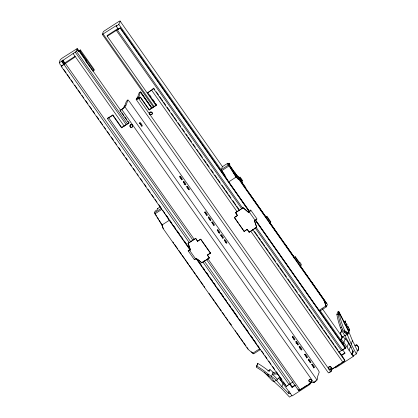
<?xml version="1.0" encoding="UTF-8"?>
<svg xmlns="http://www.w3.org/2000/svg" width="418" height="418" viewBox="0 0 418 418"><rect width="100%" height="100%" fill="white"/><g stroke="black" fill="none" stroke-linecap="round" stroke-linejoin="round"><path stroke-width="0.63" d="M61.577 65.939C58.593 64.053 58.922 60.161 61.587 58.494L77.246 48.54L120.415 109.986M77.257 48.603L75.836 51.712L59.319 62.778M153.375 106.982L102.337 34.396L103.272 31.789L103.894 31.178L119.167 21.281C122.009 19.28 117.855 26.841 116.23 26.198L118.482 29.401M188.685 250.502L190.368 249.682L188.131 243.245L195.687 238.364L197.578 241.306L195.687 238.364M194.746 259.118L195.692 258.773M357.474 350.697L358.095 350.294L358.681 347.353L357.118 345.127L356.256 344.876L354.966 345.853L357.474 350.697L356.303 353.947L353.461 355.786L353.22 356.455L335.607 367.835L334.525 367.688M358.095 350.294L358.681 347.353M152.047 108.032L141.911 93.616C138.891 88.391 140.678 97.566 137.762 97.498L136.634 98.225L136.179 99.489L328.271 372.673A3.443 0.57 -35.1 0 0 330.758 371.759L331.511 369.376L334.139 367.678M330.993 371.607L331.511 369.376M280.661 378.123L280.269 379.204L282.113 382.376L292.13 395.935L309.743 384.555L310.004 383.536M274.422 373.164L273.591 372.203L273.006 372.234A79.922 76.713 19.8 0 0 270.028 369.601L269.396 371.367L268.784 371.095A79.922 76.713 19.8 0 0 257.817 363.425L256.323 366.973L256.856 367.537A78.631 75.47 19.8 0 1 267.598 375.202A94.541 77.586 -19.8 0 1 272.52 378.698A2.048 1.682 -19.8 0 1 272.735 378.896L273.304 380.929L281.951 388.907L289.533 397.1L291.9 395.569M356.303 353.947L351.224 344.139L347.525 335.043L346.318 333.402L344.427 332.561A2.048 1.625 -9 0 1 344.265 332.336A94.541 75.021 -9 0 1 341.626 327.362A78.631 75.47 19.8 0 1 338.246 314.937L339.071 312.648A78.631 75.47 19.8 0 0 344.819 330.795A1.703 1.635 19.8 0 0 346.099 331.777A1.353 1.301 19.8 0 1 346.956 332.294L347.917 333.956L349.584 329.468L349.27 328.851L348.555 330.837L347.766 329.274L348.481 327.289L347.865 326.066L347.149 328.052L346.36 326.489L347.076 324.504L346.7 323.767L345.989 325.753L344.954 323.704L345.665 321.719L345.284 320.961L344.62 322.759L338.857 311.582L337.812 311.729L336.851 314.399A79.922 76.713 19.8 0 0 340.466 327.89A96.041 76.212 -9 0 0 341.976 330.857A96.218 76.353 -9 0 0 344.808 335.586L349.093 343.267L352.975 351.528A1.379 1.322 19.8 0 1 352.51 353.163L351.653 354.234L352.98 350.665M61.18 66.305L64.262 64.048L64.654 63.029L75.052 56.31L74.879 56.785A1.928 0.319 -35.1 0 1 73.119 58.311L61.18 66.305L190.242 249.859M94.013 70.391L86.521 60.009A1.583 0.261 -35.1 0 1 86.134 60.464L79.681 51.294A1.583 0.261 -35.1 0 0 80.073 50.839L80.402 49.93L94.275 69.66L94.013 70.391L93 71.044L85.507 60.667M93 71.044L93.261 70.318M116.23 26.198L116.486 25.488L102.332 34.433M120.311 27.844L117.353 29.73L117.688 28.753L107.29 35.473L107.118 35.948A1.928 0.319 -35.1 0 0 108.513 35.436L120.311 27.844L249.75 211.931M192.829 240.063L107.301 118.43L107.478 117.944M108.602 117.218L108.434 117.74L112.876 114.966L121.669 127.474L121.533 127.84L112.74 115.331L112.876 114.966M121.533 127.84L128.864 123.101L120.07 110.598L121.894 109.14A2.069 0.345 -35.1 0 0 123.78 107.499L124.235 106.24L125.954 105.508L127.945 99.98L129.512 101.631L317.957 369.632L319.253 372.051L317.262 377.579L317.45 378.698L316.996 379.957A3.443 0.57 -35.1 0 1 313.85 382.689L311.666 382.48L300.103 389.952A2.069 0.345 -35.1 0 1 298.609 390.501L206.706 259.797M124.695 106L126.424 101.198L127.945 99.98M120.07 110.598L121.758 109.506A3.443 0.57 -35.1 0 0 124.904 106.773L125.358 105.514M137.762 97.498L137.308 98.758A2.069 0.345 -35.1 0 0 138.802 98.214L140.49 97.117L149.283 109.626L149.153 109.991L140.359 97.483L140.49 97.117M128.864 123.101L128.995 122.74L127.892 121.173M130.51 124.992L130.568 124.83A1.379 1.322 19.8 0 1 132.48 125.212M149.153 109.991L156.484 105.252L147.69 92.749L152.11 89.588L152.565 88.804M147.69 92.749L151.635 90.199A2.069 0.345 -35.1 0 0 153.521 88.559L153.693 88.078L154.817 89.677M160.188 206.905L157.513 208.634L157.058 209.899L155.083 211.174L154.514 212.767L161.317 208.368M253.82 353.753L260.414 349.49A1.238 0.282 57.1 0 1 259.594 348.816L252.728 353.257L248.041 349.291L163.213 228.651L161.97 224.712L159.227 220.307M163.213 228.651L162.032 224.905M197.641 241.139L200.739 239.138L210.51 253.031L207.412 255.037L209.303 257.979L201.753 262.859L196.366 258.46L195.629 258.935A1.928 0.319 -35.1 0 1 194.234 259.447L188.178 250.831A1.928 0.319 -35.1 0 0 189.573 250.319L190.305 249.844L188.131 243.245M188.178 250.831L188.429 250.131M228.541 163.934A1.238 0.282 57.1 0 0 227.716 163.266L222.366 166.725L221.336 169.577L228.662 164.844L229.236 163.255L229.858 164.138L229.268 165.779L236.123 176.788L239.185 179.416M227.716 163.266L227.261 164.53L229.236 163.255M197.578 241.306L200.739 239.138M201.753 262.859L209.366 257.817M237.314 178.125L233.955 173.35L234.801 172.561L236.682 175.236L239.749 177.849M233.955 173.35L234.801 172.561M209.303 257.979L207.412 255.037M255.727 220.255L319.091 310.365L325.956 305.929L323.882 300.276L239.054 179.636L236.024 177.065L236.123 176.788M238.056 179.186L239.639 178.162L236.567 175.55L236.682 175.236M207.349 255.199L210.51 253.031M239.054 179.636L240.01 177.127L242.497 180.66L240.46 178.11L240.188 178.862L242.571 182.248L242.435 182.619L240.057 179.233L239.822 179.886L266.25 217.412M247.2 229.445L249.154 232.225L247.257 229.283L244.102 231.452L234.331 217.553L237.429 215.552L235.533 212.61L243.088 207.73L248.417 212.292L243.088 207.73M234.331 217.553L237.487 215.39L235.533 212.61M248.846 192.724L280.562 238.255L280.661 237.978M250.654 209.914L250.23 210.85L248.475 212.13M244.102 231.452L247.257 229.283M249.154 232.225L256.709 227.345L254.473 220.908L256.464 219.231M256.709 227.345L254.536 220.741M265.649 217.527L266.903 216.289L270.843 221.89L269.589 223.134M231.373 324.76L231.274 325.037L229.048 321.87M284.59 243.563L307.115 276.021L307.22 275.744M294.11 258L295.359 256.756L299.539 262.697L299.737 262.154L301.331 264.422L300.934 265.529L299.878 266.209M256.323 366.973L257.817 363.425M290.515 393.746L290.761 393.072L290.196 393.437A1.379 1.322 19.8 0 1 288.441 393.233L281.904 386.687L276.089 379.999A96.218 78.96 -19.8 0 0 271.501 376.404L273.006 372.234M273.591 372.203L273.278 373.07L277.103 372.861M311.144 281.33L323.981 300.009L326.474 306.817L326.077 306.227M276.789 380.767L277.306 379.335L279.705 377.417M281.904 386.687L283.143 383.249M196.246 258.397L286.293 386.457L286.414 386.133M288.441 393.233L289.162 391.232M289.428 383.771L292.051 387.496L292.302 386.807L295.035 385.041M323.882 300.276L323.981 300.009M298.609 390.501L299.758 389.717M309.466 379.664L309.566 379.392M309.743 384.555L310.161 383.379M311.034 381.89L311.128 381.618M311.666 382.48L311.797 382.12L308.646 384.158M338.246 314.937L337.896 314.252L338.857 311.582M345.252 335.346L341.95 337.039L340.597 333.073L341.825 330.283M329.081 366.988L329.18 366.717M344.395 347.609L345.388 346.966L340.717 340.325L341.882 337.086M330.648 369.214L330.742 368.942A1.379 1.322 19.8 0 1 330.356 369.11M340.717 340.325L341.49 339.641L342.655 336.401L345.456 339.207L345.618 338.752L351.193 347.269M344.265 332.336L344.819 330.795M344.427 332.561L344.97 331.061M345.608 333.141L346.099 331.777M346.538 333.601L346.992 332.341M346.647 333.742L347.092 332.509M353.22 356.455L343.862 342.467L345.153 338.888M347.525 335.043L349.584 329.468M255.142 227.815L341.438 350.587L345.305 348.319L345.425 347.99L255.377 219.931M347.102 347.071L348.581 342.964M331.38 369.742L342.943 362.27A2.069 0.345 -35.1 0 0 344.829 360.63L343.831 358.482L338.58 351.015M351.224 344.139L352.458 340.707L348.764 331.61M349.056 350.43L350.535 346.323M352.51 353.163L353.231 351.162M354.966 345.853L356.256 344.876M358.618 347.53L357.118 345.127M340.597 333.073L342.217 329.786M343.685 361.392L343.418 361.659M293.028 381.827L286.293 386.457M344.939 322.769L345.665 321.719M347.494 328.7L348.481 327.289M78.976 51.592L79.389 50.583L80.402 49.93M267.598 375.202L268.544 374.366A96.041 78.819 -19.8 0 1 271.501 376.404M274.145 381.712L276.089 379.999M345.294 347.28L344.887 347.604M140.344 91.965L139.215 92.697L137.224 98.225L136.634 98.225M107.301 118.43A2.069 0.345 -35.1 0 0 108.795 117.881L112.74 115.331M136.179 99.489A3.443 0.57 -35.1 0 0 138.671 98.575L140.359 97.483M121.669 127.474L128.995 122.74M149.283 109.626L156.614 104.892M161.87 224.988L154.932 213.844L161.735 209.444M249.729 211.722L228.735 181.861L221.754 170.654L229.08 165.92A1.238 0.282 57.1 0 1 228.656 164.964M161.891 225.056L169.238 220.312L190.232 250.173M228.735 181.861L236.076 177.117M238.96 177.807L240.01 177.127M188.074 243.407L195.624 238.526M235.475 212.772L243.03 207.892M248.417 212.292L249.149 211.816A1.928 0.319 -35.1 0 0 250.91 210.291L256.971 218.901A1.928 0.319 -35.1 0 1 255.21 220.432L254.473 220.908M265.325 217.308L266.903 216.289M249.212 232.063L250.706 231.097L342.943 362.27M251.213 230.773L256.767 227.183M293.781 257.775L295.359 256.756M267.87 370.996L270.028 369.601M343.664 322.012L345.284 320.961M286.879 385.824L287.819 385.218M338.836 352.222L341.438 350.54M345.425 347.99L342.577 349.829M341.506 355.007L344.793 352.886M292.051 387.496L295.338 385.375M341.809 355.342L345.09 353.22L342.467 349.495M357.082 350.812L358.163 350.112M343.721 361.304L344.85 360.577M300.234 389.592L307.068 385.177M335.189 366.999L339.918 363.942M340.968 363.263L342.546 362.244M331.124 371.247L330.889 371.398A2.069 0.345 -35.1 0 1 330.377 371.706M346.7 323.767L345.231 324.598L344.573 323.292M346.214 327.001L347.865 326.066M347.619 329.781L349.27 328.851M340.466 327.89L341.626 327.362M344.808 335.586L347.196 334.499M280.269 379.204L281.22 378.776M336.851 314.399L337.896 314.252M272.285 374.235L277.333 373.958L279.234 375.495M124.235 106.24L124.825 106.235M273.753 381.059L272.562 381.023L264.249 372.208M356.188 345.059L357.05 345.31M197.892 259.5L201.81 262.697M251.432 351.804L253.742 353.811A1.264 0.329 41.8 0 1 252.989 353.461M266.663 374.298L268.257 375.986M278.576 377.966L282.312 382.292M341.49 339.641L343.862 342.467M77.549 50.291L78.161 51.268M266.705 216.848L270.645 222.454M295.16 257.321L300.934 265.529M229.121 164.608L237.001 175.811M270.002 222.747L294.753 257.948M300.004 265.414L327.383 304.351L326.505 306.775L319.911 311.039A1.238 0.282 57.1 0 1 319.091 310.365M229.289 165.005L234.911 173M235.663 174.066L236.41 175.132M241.661 182.598L242.785 184.197M245.408 187.928L266.031 217.25M269.777 222.585L294.523 257.77M300.521 266.303L326.014 302.559A1.238 0.282 57.1 0 1 326.573 303.63M234.686 172.874L236.567 175.55M325.737 305.767L326.474 306.817M120.013 20.973L222.543 166.787M322.44 308.86L342.316 337.127M351.899 353.56L353.461 355.786M118.822 24.286L225.103 175.435M320.12 310.564L340.774 339.938M342.65 342.608L343.779 344.207M120.191 28.168L249.259 211.722M255.262 220.26L345.305 348.319M249.149 211.816L255.21 220.432M117.374 29.991L242.686 208.206M256.192 227.418L342.488 350.143M116.324 30.394L241.635 208.608M156.322 91.808L158.568 95.011M159.697 96.61L162.696 100.879M163.443 101.945L165.695 105.143M167.195 107.28L169.818 111.01M171.323 113.142L173.569 116.345M174.322 117.411L176.568 120.609M178.068 122.746L180.696 126.476M182.196 128.613L184.448 131.811M185.947 133.943L187.447 136.08M188.194 137.146L191.569 141.942M193.069 144.079L195.321 147.277M196.821 149.414L198.32 151.546M199.072 152.612L202.448 157.414M203.947 159.545L206.199 162.743M206.947 163.814L209.199 167.012M211.074 169.677L213.321 172.88M214.821 175.011L217.073 178.214M217.825 179.28L220.072 182.478M221.948 185.148L224.947 189.411M225.699 190.477L227.946 193.68M228.698 194.746L230.95 197.944M232.826 200.614L235.825 204.877M236.572 205.949L238.824 209.146M254.572 231.546L257.577 235.815M258.324 236.881L260.576 240.078M261.323 241.144L264.698 245.946M265.451 247.012L268.45 251.281M269.202 252.347L271.449 255.55M272.202 256.615L275.577 261.412M277.077 263.549L279.329 266.747M280.076 267.813L283.451 272.614M284.203 273.68L286.45 276.883M287.95 279.015L290.578 282.746M291.325 283.812L294.329 288.08M295.077 289.146L297.329 292.349M298.828 294.481L301.451 298.217M302.204 299.283L305.203 303.546M305.955 304.612L308.202 307.815M308.954 308.881L312.33 313.683M313.077 314.749L316.076 319.012M316.828 320.084L319.08 323.281M319.827 324.347L323.203 329.149M323.955 330.215L326.954 334.484M327.702 335.55L329.954 338.747M330.706 339.813L334.081 344.615M334.828 345.681L337.828 349.95M153.521 88.559L239.42 210.724M252.55 229.398L344.829 360.63M151.635 90.199L237.027 211.644M149.649 94.99L151.117 97.075M152.58 99.16L154.414 101.762M155.512 103.324L156.248 104.369M107.112 36.016L155.883 105.383M234.388 217.391L238.37 223.055M239.091 224.085L244.159 231.285M103.183 34.083L154.258 106.721M140.516 92.091L151.765 108.095M140.312 92.044L151.567 108.048M138.786 96.892L139.534 97.964M138.421 97.305L139.168 98.371M138.671 98.575L330.758 371.759M124.904 106.773L316.996 379.957M121.758 109.506L313.85 382.689M80.073 50.839L86.521 60.009M120.201 110.232L120.933 111.277M122.035 112.839L123.864 115.441M124.961 117.009L126.795 119.611M76.322 51.21L127.359 123.796M75.25 52.135L126.325 124.773M73.098 53.53L124.203 126.205M200.682 239.3L210.453 253.198M108.795 117.881L194.192 239.326M207.871 258.779L300.103 389.952M65.312 63.358L190.624 241.578M204.13 260.785L290.426 383.51M62.71 60.098L64.591 62.768M62.7 60.249L64.952 63.452M290.055 383.614L292.302 386.807M61.948 60.735L64.2 63.938M62.392 62.094L63.144 63.165M63.996 64.487L189.312 242.701M202.819 261.914L289.11 384.638M61.692 61.441L63.949 64.649M61.294 65.981L62.047 67.047M63.546 69.179L66.175 72.915M67.298 74.519L69.926 78.255M71.05 79.854L72.925 82.524M74.801 85.188L77.053 88.391M78.182 89.99L80.805 93.726M81.933 95.325L83.809 97.995M85.685 100.665L87.937 103.863M89.436 106L91.688 109.202M92.812 110.801L94.687 113.471M96.563 116.136L98.815 119.339M100.315 121.471L102.567 124.674M104.066 126.811L105.571 128.943M107.447 131.613L109.699 134.81M111.198 136.947L113.45 140.15M114.95 142.282L116.45 144.419M118.702 147.617L120.577 150.287M122.453 152.957L124.329 155.621M125.828 157.758L127.328 159.89M129.58 163.093L131.456 165.758M133.332 168.428L135.207 171.098M137.083 173.763L138.212 175.367M140.464 178.564L142.339 181.234M144.215 183.904L146.091 186.569M147.967 189.239L150.219 192.442M151.718 194.574L153.97 197.777M155.094 199.376L156.969 202.046M158.845 204.71L161.097 207.913M162.597 210.05L164.849 213.248M166.348 215.385L168.976 219.121M169.729 220.187L171.976 223.39M173.48 225.521L175.732 228.724M177.232 230.856L179.855 234.592M181.36 236.729L182.859 238.861M184.359 240.998L186.987 244.729M188.11 246.333L189.986 248.997M197.118 259.139L197.866 260.205M199.365 262.337L201.617 265.54M203.117 267.677L204.621 269.809M206.497 272.479L208.749 275.676M210.249 277.813L212.501 281.016M214 283.148L215.5 285.285M217.376 287.95L219.628 291.153M221.127 293.284L223.379 296.487M224.879 298.624L226.378 300.756M229.007 304.492L230.506 306.624M232.011 308.761L234.258 311.964M235.01 313.03L237.262 316.233M239.89 319.969L241.39 322.1M243.266 324.77L245.141 327.435M245.888 328.501L248.14 331.704M250.769 335.44L253.021 338.643M254.144 340.242L256.02 342.912M257.896 345.576L259.024 347.18M261.647 350.916L263.899 354.114M265.028 355.718L266.903 358.383M268.779 361.053L271.026 364.256M272.531 366.387L274.783 369.59M276.282 371.722L277.782 373.859M279.658 376.524L281.941 379.795M283.378 381.838L285.661 385.062M196.23 258.705L259.594 348.816M189.573 250.319L195.629 258.935M172.9 242.022L173.648 243.088M174.4 244.149L177.765 248.94M178.888 250.539L181.511 254.264M182.258 255.33L184.505 258.523M185.252 259.588L188.622 264.38M189.37 265.446L192.364 269.704M193.111 270.765L195.358 273.962M196.11 275.028L199.475 279.82M200.227 280.88L203.221 285.139M203.968 286.205L204.715 287.27M209.016 293.384L211.242 296.55M211.983 297.606L214.209 300.772M214.951 301.822L218.29 306.572M219.032 307.627L221.258 310.793M222.371 312.377L224.968 316.071M225.71 317.126L227.935 320.287M235.203 330.622L235.94 331.673M236.682 332.728L240.005 337.457M240.747 338.507L242.962 341.663M243.704 342.713L245.92 345.869M247.028 347.447L248.135 349.02M229.08 165.92L236.024 177.065M164.253 212.307L164.917 213.373M165.58 214.444L169.238 220.312M155.115 213.697L156.484 215.902M157.173 216.999L158.542 219.204M352.458 340.707L355.028 345.67M339.071 312.648L348.748 331.787M298.076 389.195L298.63 390.449M186.59 186.694A2.168 0.491 57.1 0 1 188.581 189.526M309.111 381.049A1.379 1.322 19.8 0 1 309.816 379.267A1.379 1.322 19.8 0 1 311.64 380.087A1.379 1.322 19.8 0 1 310.741 381.786M309.519 381.54A1.379 1.322 19.8 0 1 309.357 381.399M217.224 230.156A2.168 0.491 57.1 0 1 219.136 233.098M299.016 346.7A2.168 0.491 57.1 0 1 300.323 348.084A2.168 0.491 57.1 0 1 301.258 350.007M299.847 348.581A3.067 0.695 57.1 0 1 300.103 348.988M295.777 341.877A2.168 0.491 57.1 0 1 297.736 345.007M296.064 343.183A3.067 0.695 57.1 0 1 296.331 343.58M292.428 337.023A2.168 0.491 57.1 0 1 294.22 340.006M311.65 364.553A2.168 0.491 57.1 0 1 311.802 364.663M311.969 364.815A2.168 0.491 57.1 0 1 313.27 366.591A2.168 0.491 57.1 0 1 313.756 368.059M308.285 359.663A2.168 0.491 57.1 0 1 310.203 362.605M304.487 354.48A2.168 0.491 57.1 0 1 304.769 354.657M304.936 354.809A2.168 0.491 57.1 0 1 306.237 356.585A2.168 0.491 57.1 0 1 306.723 358.054M139.361 122.944A2.168 0.491 57.1 0 1 139.638 123.122M139.811 123.273A2.168 0.491 57.1 0 1 141.613 126.403M220.464 234.984A2.168 0.491 57.1 0 1 220.741 235.156M220.908 235.308A2.168 0.491 57.1 0 1 222.716 238.443M183.22 181.799A2.168 0.491 57.1 0 1 185.179 184.934M184.03 183.91A3.067 0.695 57.1 0 1 184.265 184.317M179.552 176.689A2.168 0.491 57.1 0 1 181.548 179.521M181.621 179.74A2.168 0.491 57.1 0 1 181.663 179.928M211.754 222.376A2.168 0.491 57.1 0 1 213.713 225.506M224.257 240.162A2.168 0.491 57.1 0 1 226.175 243.104M208.404 217.522A2.168 0.491 57.1 0 1 210.191 220.505M204.569 212.26A2.168 0.491 57.1 0 1 205.839 213.723A2.168 0.491 57.1 0 1 206.675 215.5M132.584 125.395A1.379 1.322 19.8 0 1 131.947 127.15M131.106 127.244A1.379 1.322 19.8 0 1 130.359 126.832M130.223 126.67A1.379 1.322 19.8 0 1 130.568 124.83M315.867 380.683A2.069 0.345 -35.1 0 1 315.815 380.782M315.595 381.054A2.069 0.345 -35.1 0 1 315.428 381.216M315.235 381.394A2.069 0.345 -35.1 0 1 315.015 381.577M314.77 381.77A2.069 0.345 -35.1 0 1 314.247 382.146M157.513 208.634A1.238 0.282 57.1 0 1 157.899 208.781M154.932 213.844A1.238 0.282 57.1 0 1 154.503 212.887M272.301 374.183A79.922 76.713 19.8 0 1 277.327 379.278M256.856 366.095A79.922 76.713 19.8 0 1 268.544 374.366M328.726 368.373A1.379 1.322 19.8 0 1 329.243 366.68A1.379 1.322 19.8 0 1 331.046 367.041A1.379 1.322 19.8 0 1 330.91 368.812M329.509 369.073A1.379 1.322 19.8 0 1 328.835 368.556M330.142 371.832A2.069 0.345 -35.1 0 1 329.603 372.057M244.002 186.162A2.414 0.549 57.1 0 0 245.831 187.745L243.104 183.863A2.414 0.549 57.1 0 0 243.793 185.827M222.366 166.725A1.238 0.282 57.1 0 1 222.569 166.725M221.754 170.654A1.238 0.282 57.1 0 1 221.331 169.703M77.581 49.59L78.809 51.404L77.607 49.554M309.21 381.618A1.379 1.322 19.8 0 0 311.546 381.247A1.379 1.322 19.8 0 0 309.994 379.466A1.379 1.322 19.8 0 0 309.21 381.618M217.569 230.443A2.168 0.491 57.1 0 0 219.732 233.202A2.168 0.491 57.1 0 0 218.572 230.438A2.168 0.491 57.1 0 0 217.569 230.443M299.643 347.165A2.168 0.491 57.1 0 0 301.806 349.923A2.168 0.491 57.1 0 0 300.641 347.159A2.168 0.491 57.1 0 0 299.643 347.165M296.127 342.164A2.168 0.491 57.1 0 0 298.285 344.923A2.168 0.491 57.1 0 0 297.125 342.159A2.168 0.491 57.1 0 0 296.127 342.164M292.61 337.159A2.168 0.491 57.1 0 0 294.768 339.923A2.168 0.491 57.1 0 0 293.608 337.154A2.168 0.491 57.1 0 0 292.61 337.159M312.152 364.951A2.168 0.491 57.1 0 0 314.31 367.715A2.168 0.491 57.1 0 0 313.15 364.945A2.168 0.491 57.1 0 0 312.152 364.951M308.636 359.95A2.168 0.491 57.1 0 0 310.793 362.709A2.168 0.491 57.1 0 0 309.633 359.945A2.168 0.491 57.1 0 0 308.636 359.95M305.114 354.95A2.168 0.491 57.1 0 0 307.277 357.709A2.168 0.491 57.1 0 0 306.117 354.939A2.168 0.491 57.1 0 0 305.114 354.95M139.988 123.409A2.168 0.491 57.1 0 0 142.146 126.168A2.168 0.491 57.1 0 0 140.986 123.404A2.168 0.491 57.1 0 0 139.988 123.409M187.086 187.092A2.168 0.491 57.1 0 0 189.249 189.85A2.168 0.491 57.1 0 0 188.084 187.086A2.168 0.491 57.1 0 0 187.086 187.092M221.091 235.449A2.168 0.491 57.1 0 0 223.249 238.208A2.168 0.491 57.1 0 0 222.089 235.439A2.168 0.491 57.1 0 0 221.091 235.449M183.57 182.086A2.168 0.491 57.1 0 0 185.728 184.85A2.168 0.491 57.1 0 0 184.568 182.081A2.168 0.491 57.1 0 0 183.57 182.086M180.053 177.086A2.168 0.491 57.1 0 0 182.211 179.844A2.168 0.491 57.1 0 0 181.051 177.08A2.168 0.491 57.1 0 0 180.053 177.086M212.098 222.663A2.168 0.491 57.1 0 0 214.262 225.422A2.168 0.491 57.1 0 0 213.096 222.658A2.168 0.491 57.1 0 0 212.098 222.663M208.582 217.663A2.168 0.491 57.1 0 0 210.74 220.422A2.168 0.491 57.1 0 0 209.58 217.653A2.168 0.491 57.1 0 0 208.582 217.663M205.066 212.657A2.168 0.491 57.1 0 0 207.224 215.416A2.168 0.491 57.1 0 0 206.064 212.652A2.168 0.491 57.1 0 0 205.066 212.657M224.607 240.449A2.168 0.491 57.1 0 0 226.765 243.208A2.168 0.491 57.1 0 0 225.605 240.444A2.168 0.491 57.1 0 0 224.607 240.449M130.254 126.947A1.379 1.322 19.8 0 0 132.584 126.576A1.379 1.322 19.8 0 0 131.038 124.794A1.379 1.322 19.8 0 0 130.254 126.947M328.825 368.942A1.379 1.322 19.8 0 0 331.16 368.571A1.379 1.322 19.8 0 0 329.609 366.79A1.379 1.322 19.8 0 0 328.825 368.942M149.869 114.271A1.379 1.322 19.8 0 0 152.199 113.9A1.379 1.322 19.8 0 0 150.652 112.118A1.379 1.322 19.8 0 0 149.869 114.271M149.926 114.104A1.379 1.322 19.8 0 0 152.262 113.738A1.379 1.322 19.8 0 0 150.71 111.951A1.379 1.322 19.8 0 0 149.926 114.104"/></g></svg>
